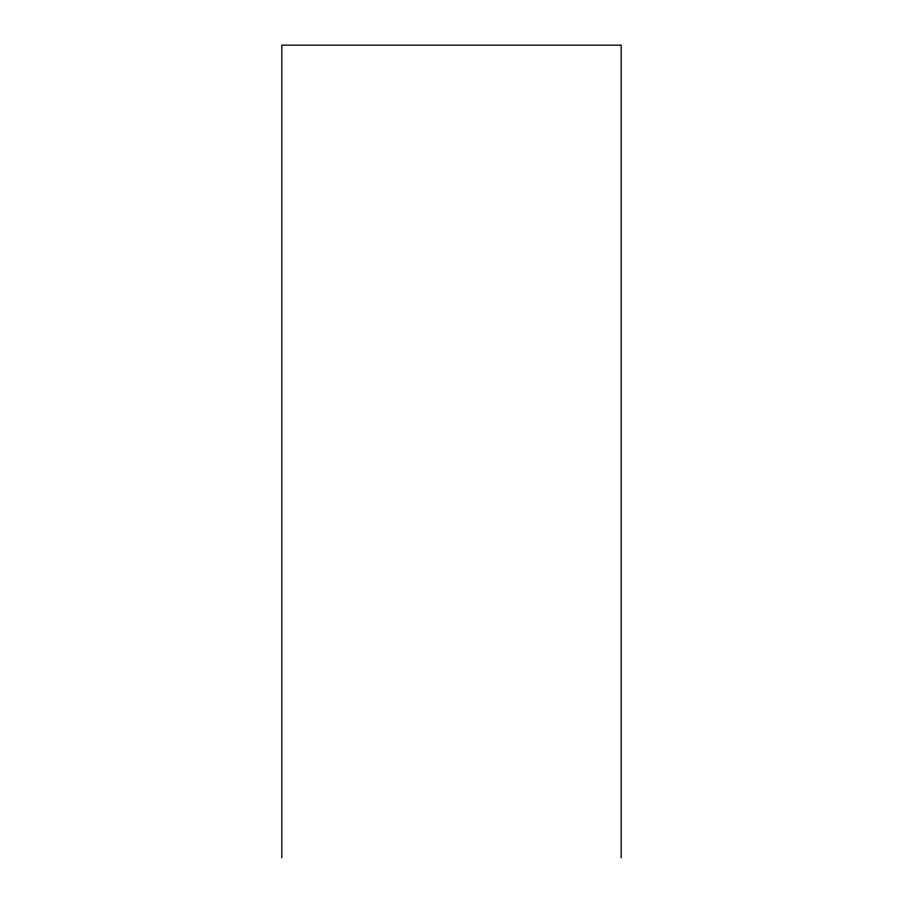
<?xml version="1.0" encoding="UTF-8"?>
<svg xmlns="http://www.w3.org/2000/svg" width="903" height="903" viewBox="0 0 903 903"><rect width="100%" height="100%" fill="white"/><g stroke="black" fill="none" stroke-linecap="round" stroke-linejoin="round"><path stroke-width="1.35" d="M621.185 857.85L621.185 45.15L281.815 45.15L281.815 857.85"/></g></svg>
